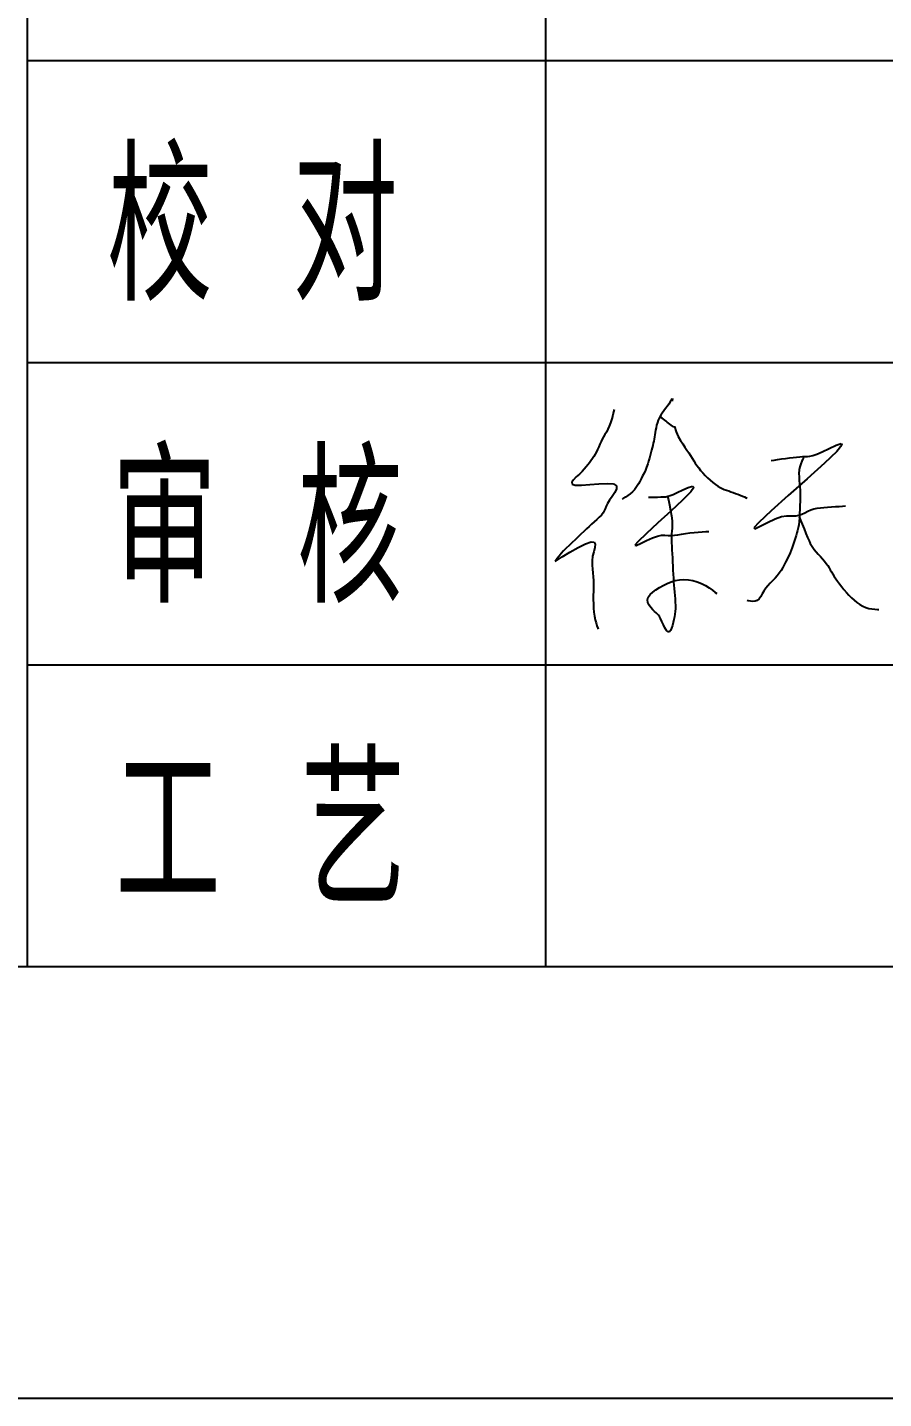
# Model space of a CAD drawing. Extents: x 1363 to 67199, y -3932 to -3338.
# Drawn here: x 1593.22 to 1613.04, y -3932.22 to -3900.45 of the extents above; entities that cross this region are included whole.
import ezdxf

# ---------------------------------------------------------------- set-up
doc = ezdxf.new("R2010")
doc.units = 0
doc.linetypes.add('DASHDOT', pattern=[18, 15, -1, 1, -1])
doc.layers.get('0').update_dxf_attribs({"linetype": 'DASHDOT'})
for name, color, linetype in [('1', 7, 'CONTINUOUS'), ('2', 4, 'CONTINUOUS'), ('3', 7, 'CONTINUOUS'), ('9', 134, 'CONTINUOUS')]:
    doc.layers.add(name, color=color, linetype=linetype)
doc.styles.get("Standard").update_dxf_attribs({"font": 'gbenor.shx', "bigfont": 'gbcbig.shx'})

# ---------------------------------------------------------------- blocks, each defined once
blk = doc.blocks.new('Cadt1')
at = {"layer": '1'}
for p, q in [((1593.217, -3922.218), (1593.217, -3789.218)), ((1605.217, -3922.218), (1605.217, -3894.218)), ((1593.217, -3901.218), (1673.217, -3901.218)), ((1773.217, -3922.218), (1388.217, -3922.218))]:
    blk.add_line(p, q, dxfattribs=at)
at = {"layer": '2'}
for p, q in [((1593.217, -3908.218), (1673.217, -3908.218)), ((1593.217, -3915.218), (1673.217, -3915.218)), ((1783.217, -3932.218), (1363.217, -3932.218))]:
    blk.add_line(p, q, dxfattribs=at)
blk = doc.blocks.new('Cadt2')
at = {"layer": '2'}
for p, q in [((1608.1, -3909.129), (1608.067, -3909.181)), ((1608.129, -3909.08), (1608.1, -3909.129)), ((1608.129, -3909.08), (1608.145, -3909.053)), ((1608.156, -3909.111), (1608.163, -3909.053)), ((1606.769, -3909.439), (1606.745, -3909.525)), ((1606.79, -3909.362), (1606.769, -3909.439)), ((1606.8, -3909.308), (1606.79, -3909.362, 1)), ((1607.881, -3909.439), (1607.85, -3909.493)), ((1607.916, -3909.387), (1607.881, -3909.439)), ((1607.954, -3909.336), (1607.916, -3909.387)), ((1607.992, -3909.286), (1607.954, -3909.336)), ((1608.031, -3909.234), (1607.992, -3909.286)), ((1608.067, -3909.181), (1608.031, -3909.234)), ((1606.655, -3909.765), (1606.622, -3909.827)), ((1606.687, -3909.693), (1606.655, -3909.765)), ((1606.717, -3909.612), (1606.687, -3909.693)), ((1606.745, -3909.525), (1606.717, -3909.612)), ((1607.772, -3909.729), (1607.761, -3909.786)), ((1607.785, -3909.67), (1607.772, -3909.729)), ((1607.803, -3909.61), (1607.785, -3909.67)), ((1607.824, -3909.551), (1607.803, -3909.61)), ((1607.85, -3909.493), (1607.824, -3909.551)), ((1607.876, -3909.486), (1607.859, -3909.477)), ((1607.914, -3909.508), (1607.876, -3909.486)), ((1607.947, -3909.531), (1607.914, -3909.508)), ((1607.976, -3909.553), (1607.947, -3909.531)), ((1608.003, -3909.577), (1607.976, -3909.553)), ((1608.029, -3909.6), (1608.003, -3909.577)), ((1608.058, -3909.623), (1608.029, -3909.6)), ((1608.088, -3909.646), (1608.058, -3909.623)), ((1608.12, -3909.668), (1608.088, -3909.646)), ((1608.151, -3909.688), (1608.12, -3909.668)), ((1608.179, -3909.706), (1608.151, -3909.688)), ((1608.198, -3909.716), (1608.179, -3909.706)), ((1608.202, -3909.698), (1608.238, -3909.823)), ((1606.499, -3910.05), (1606.472, -3910.11)), ((1606.527, -3909.993), (1606.499, -3910.05)), ((1606.557, -3909.939), (1606.527, -3909.993)), ((1606.589, -3909.884), (1606.557, -3909.939)), ((1606.622, -3909.827), (1606.589, -3909.884)), ((1607.719, -3910.04), (1607.708, -3910.089)), ((1607.728, -3909.991), (1607.719, -3910.04)), ((1607.736, -3909.942), (1607.728, -3909.991)), ((1607.744, -3909.892), (1607.736, -3909.942)), ((1607.752, -3909.84), (1607.744, -3909.892)), ((1607.761, -3909.786), (1607.752, -3909.84)), ((1608.238, -3909.823), (1608.284, -3909.929)), ((1608.284, -3909.929), (1608.336, -3910.021)), ((1608.336, -3910.021), (1608.39, -3910.102)), ((1606.332, -3910.393), (1606.299, -3910.443)), ((1606.363, -3910.341), (1606.332, -3910.393)), ((1606.393, -3910.287), (1606.363, -3910.341)), ((1606.42, -3910.229), (1606.393, -3910.287)), ((1606.446, -3910.17), (1606.42, -3910.229)), ((1606.472, -3910.11), (1606.446, -3910.17)), ((1607.634, -3910.369), (1607.618, -3910.433)), ((1607.65, -3910.307), (1607.634, -3910.369)), ((1607.665, -3910.249), (1607.65, -3910.307)), ((1607.68, -3910.194), (1607.665, -3910.249)), ((1607.695, -3910.141), (1607.68, -3910.194)), ((1607.708, -3910.089), (1607.695, -3910.141)), ((1608.39, -3910.102), (1608.442, -3910.176)), ((1608.442, -3910.176), (1608.488, -3910.244)), ((1608.488, -3910.244), (1608.531, -3910.31)), ((1608.531, -3910.31), (1608.57, -3910.372)), ((1608.57, -3910.372), (1608.607, -3910.432)), ((1611.027, -3910.406), (1611.1, -3910.399)), ((1611.1, -3910.399), (1611.165, -3910.394)), ((1611.165, -3910.394), (1611.224, -3910.393)), ((1611.224, -3910.393), (1611.276, -3910.393)), ((1611.276, -3910.393), (1611.33, -3910.389)), ((1611.33, -3910.389), (1611.399, -3910.375)), ((1611.399, -3910.375), (1611.491, -3910.343)), ((1611.491, -3910.343), (1611.618, -3910.287)), ((1611.618, -3910.287), (1611.781, -3910.206)), ((1611.956, -3910.276), (1611.669, -3910.551)), ((1611.781, -3910.206), (1611.943, -3910.129)), ((1611.943, -3910.129), (1612.057, -3910.092)), ((1612.077, -3910.129), (1611.956, -3910.276)), ((1612.057, -3910.092), (1612.077, -3910.129)), ((1606.111, -3910.687), (1606.059, -3910.742)), ((1606.155, -3910.636), (1606.111, -3910.687)), ((1606.194, -3910.587), (1606.155, -3910.636)), ((1606.23, -3910.54), (1606.194, -3910.587)), ((1606.265, -3910.492), (1606.23, -3910.54)), ((1606.299, -3910.443), (1606.265, -3910.492)), ((1607.526, -3910.708), (1607.494, -3910.778)), ((1607.554, -3910.638), (1607.526, -3910.708)), ((1607.578, -3910.568), (1607.554, -3910.638)), ((1607.599, -3910.5), (1607.578, -3910.568)), ((1607.618, -3910.433), (1607.599, -3910.5)), ((1608.607, -3910.432), (1608.643, -3910.491)), ((1608.643, -3910.491), (1608.68, -3910.547)), ((1608.68, -3910.547), (1608.718, -3910.603)), ((1608.718, -3910.603), (1608.759, -3910.659)), ((1608.759, -3910.659), (1608.804, -3910.715)), ((1608.804, -3910.715), (1608.853, -3910.772)), ((1610.441, -3910.487), (1610.506, -3910.477)), ((1610.506, -3910.477), (1610.585, -3910.465)), ((1610.585, -3910.465), (1610.674, -3910.452)), ((1610.674, -3910.452), (1610.768, -3910.439)), ((1610.768, -3910.439), (1610.86, -3910.426)), ((1610.86, -3910.426), (1610.947, -3910.415)), ((1610.947, -3910.415), (1611.027, -3910.406)), ((1611.086, -3910.706), (1611.08, -3910.786)), ((1611.101, -3910.631), (1611.086, -3910.706)), ((1611.123, -3910.562), (1611.101, -3910.631)), ((1611.148, -3910.502), (1611.123, -3910.562)), ((1611.173, -3910.451), (1611.148, -3910.502)), ((1611.196, -3910.426), (1611.173, -3910.451)), ((1611.669, -3910.551), (1611.269, -3910.913)), ((1605.861, -3910.933), (1605.822, -3910.991)), ((1605.822, -3910.991), (1605.828, -3911.036)), ((1605.828, -3911.036), (1605.898, -3911.06)), ((1605.926, -3910.868), (1605.861, -3910.933)), ((1605.997, -3910.802), (1605.926, -3910.868)), ((1606.059, -3910.742), (1605.997, -3910.802)), ((1606.239, -3911.044), (1606.45, -3911.025)), ((1606.45, -3911.025), (1606.644, -3911.017)), ((1606.644, -3911.017), (1606.787, -3911.031)), ((1606.787, -3911.031), (1606.855, -3911.075)), ((1607.367, -3911.026), (1607.337, -3911.077)), ((1607.396, -3910.971), (1607.367, -3911.026)), ((1607.428, -3910.911), (1607.396, -3910.971)), ((1607.461, -3910.846), (1607.428, -3910.911)), ((1607.494, -3910.778), (1607.461, -3910.846)), ((1608.853, -3910.772), (1608.908, -3910.831)), ((1608.908, -3910.831), (1608.966, -3910.889)), ((1608.966, -3910.889), (1609.027, -3910.945)), ((1609.027, -3910.945), (1609.087, -3910.997)), ((1609.087, -3910.997), (1609.146, -3911.042)), ((1611.269, -3910.913), (1610.832, -3911.3)), ((1611.08, -3910.786), (1611.082, -3910.868)), ((1611.082, -3910.868), (1611.088, -3910.95)), ((1611.088, -3910.95), (1611.097, -3911.028)), ((1611.097, -3911.028), (1611.104, -3911.101)), ((1605.898, -3911.06), (1606.044, -3911.059)), ((1606.044, -3911.059), (1606.239, -3911.044)), ((1606.758, -3911.321), (1606.696, -3911.408)), ((1606.819, -3911.231), (1606.758, -3911.321)), ((1606.858, -3911.145), (1606.819, -3911.231)), ((1606.855, -3911.075), (1606.858, -3911.145)), ((1607.065, -3911.336), (1607.014, -3911.369)), ((1607.12, -3911.298), (1607.065, -3911.336)), ((1607.176, -3911.256), (1607.12, -3911.298)), ((1607.227, -3911.212), (1607.176, -3911.256)), ((1607.27, -3911.168), (1607.227, -3911.212)), ((1607.306, -3911.124), (1607.27, -3911.168)), ((1607.337, -3911.077), (1607.306, -3911.124)), ((1607.596, -3911.337), (1607.657, -3911.337)), ((1607.657, -3911.337), (1607.728, -3911.335)), ((1607.728, -3911.335), (1607.805, -3911.334)), ((1607.805, -3911.334), (1607.88, -3911.332)), ((1607.88, -3911.332), (1607.946, -3911.329)), ((1607.946, -3911.329), (1607.999, -3911.325)), ((1607.999, -3911.325), (1608.047, -3911.317)), ((1608.035, -3911.317), (1608.058, -3911.402)), ((1608.047, -3911.317), (1608.099, -3911.3)), ((1608.099, -3911.3), (1608.168, -3911.271)), ((1608.168, -3911.271), (1608.263, -3911.226)), ((1608.263, -3911.226), (1608.389, -3911.166)), ((1608.575, -3911.214), (1608.385, -3911.408)), ((1608.389, -3911.166), (1608.517, -3911.111)), ((1608.517, -3911.111), (1608.614, -3911.084)), ((1608.645, -3911.11), (1608.575, -3911.214)), ((1608.614, -3911.084), (1608.645, -3911.11)), ((1609.146, -3911.042), (1609.201, -3911.079)), ((1609.201, -3911.079), (1609.253, -3911.109)), ((1609.253, -3911.109), (1609.303, -3911.134)), ((1609.303, -3911.134), (1609.353, -3911.155)), ((1609.353, -3911.155), (1609.403, -3911.174)), ((1609.403, -3911.174), (1609.454, -3911.193)), ((1609.454, -3911.193), (1609.506, -3911.211)), ((1609.506, -3911.211), (1609.558, -3911.23)), ((1609.558, -3911.23), (1609.612, -3911.25)), ((1609.612, -3911.25), (1609.665, -3911.27)), ((1609.665, -3911.27), (1609.719, -3911.291)), ((1609.719, -3911.291), (1609.77, -3911.311)), ((1609.77, -3911.311), (1609.817, -3911.331)), ((1609.817, -3911.331), (1609.858, -3911.348)), ((1609.858, -3911.348), (1609.881, -3911.358)), ((1610.832, -3911.3), (1610.434, -3911.656)), ((1611.104, -3911.101), (1611.109, -3911.167)), ((1611.11, -3911.291), (1611.108, -3911.358)), ((1611.109, -3911.167), (1611.111, -3911.229)), ((1611.111, -3911.229), (1611.11, -3911.291)), ((1606.573, -3911.654), (1606.545, -3911.703)), ((1606.596, -3911.603), (1606.573, -3911.654)), ((1606.62, -3911.547), (1606.596, -3911.603)), ((1606.651, -3911.483), (1606.62, -3911.547)), ((1606.696, -3911.408), (1606.651, -3911.483)), ((1607.014, -3911.369), (1606.984, -3911.388)), ((1608.115, -3911.662), (1607.817, -3911.934)), ((1608.058, -3911.402), (1608.082, -3911.517)), ((1608.082, -3911.517), (1608.107, -3911.643)), ((1608.107, -3911.643), (1608.129, -3911.769)), ((1608.385, -3911.408), (1608.115, -3911.662)), ((1610.434, -3911.656), (1610.149, -3911.92)), ((1611.101, -3911.618), (1611.097, -3911.717)), ((1611.104, -3911.522), (1611.101, -3911.618)), ((1611.106, -3911.434), (1611.104, -3911.522)), ((1611.108, -3911.358), (1611.106, -3911.434)), ((1611.214, -3911.696), (1611.284, -3911.661)), ((1611.284, -3911.661), (1611.355, -3911.63)), ((1611.355, -3911.63), (1611.427, -3911.607)), ((1611.427, -3911.607), (1611.5, -3911.592)), ((1611.5, -3911.592), (1611.577, -3911.581)), ((1611.577, -3911.581), (1611.658, -3911.574)), ((1611.658, -3911.574), (1611.744, -3911.569)), ((1611.744, -3911.569), (1611.834, -3911.562)), ((1611.834, -3911.562), (1611.926, -3911.555)), ((1611.926, -3911.555), (1612.013, -3911.549)), ((1612.013, -3911.549), (1612.09, -3911.543)), ((1612.09, -3911.543), (1612.155, -3911.538)), ((1606.281, -3911.959), (1606.22, -3912.015)), ((1606.343, -3911.905), (1606.281, -3911.959)), ((1606.402, -3911.852), (1606.343, -3911.905)), ((1606.458, -3911.802), (1606.402, -3911.852)), ((1606.506, -3911.752), (1606.458, -3911.802)), ((1606.545, -3911.703), (1606.506, -3911.752)), ((1607.817, -3911.934), (1607.546, -3912.182)), ((1608.129, -3911.769), (1608.143, -3911.884)), ((1608.143, -3911.884), (1608.149, -3911.979)), ((1608.149, -3911.979), (1608.147, -3912.058)), ((1610.149, -3911.92), (1610.033, -3912.049)), ((1610.182, -3912.012), (1610.355, -3911.922)), ((1610.355, -3911.922), (1610.532, -3911.836)), ((1610.532, -3911.836), (1610.677, -3911.786)), ((1610.677, -3911.786), (1610.789, -3911.766)), ((1610.789, -3911.766), (1610.876, -3911.765)), ((1610.876, -3911.765), (1610.948, -3911.771)), ((1610.948, -3911.771), (1611.013, -3911.772)), ((1611.013, -3911.772), (1611.078, -3911.757)), ((1611.075, -3911.978), (1611.063, -3912.044)), ((1611.085, -3911.901), (1611.075, -3911.978)), ((1611.078, -3911.757), (1611.145, -3911.73)), ((1611.084, -3911.793), (1611.113, -3911.866)), ((1611.092, -3911.813), (1611.085, -3911.901)), ((1611.097, -3911.717), (1611.092, -3911.813)), ((1611.113, -3911.866), (1611.154, -3911.964)), ((1611.145, -3911.73), (1611.214, -3911.696)), ((1611.154, -3911.964), (1611.198, -3912.07)), ((1605.968, -3912.258), (1605.899, -3912.322)), ((1606.034, -3912.195), (1605.968, -3912.258)), ((1606.098, -3912.133), (1606.034, -3912.195)), ((1606.16, -3912.073), (1606.098, -3912.133)), ((1606.22, -3912.015), (1606.16, -3912.073)), ((1607.546, -3912.182), (1607.355, -3912.364)), ((1607.548, -3912.343), (1607.687, -3912.277)), ((1607.687, -3912.277), (1607.804, -3912.237)), ((1607.804, -3912.237), (1607.899, -3912.219)), ((1607.899, -3912.219), (1607.979, -3912.217)), ((1607.979, -3912.217), (1608.051, -3912.221)), ((1608.051, -3912.221), (1608.122, -3912.225)), ((1608.122, -3912.225), (1608.197, -3912.22)), ((1608.127, -3912.253), (1608.126, -3912.321)), ((1608.133, -3912.189), (1608.127, -3912.253)), ((1608.14, -3912.126), (1608.133, -3912.189)), ((1608.147, -3912.058), (1608.14, -3912.126)), ((1608.197, -3912.22), (1608.278, -3912.21)), ((1608.278, -3912.21), (1608.364, -3912.195)), ((1608.364, -3912.195), (1608.455, -3912.179)), ((1608.455, -3912.179), (1608.551, -3912.164)), ((1608.551, -3912.164), (1608.651, -3912.152)), ((1608.651, -3912.152), (1608.75, -3912.144)), ((1608.75, -3912.144), (1608.843, -3912.139)), ((1608.843, -3912.139), (1608.925, -3912.135)), ((1608.925, -3912.135), (1608.993, -3912.133)), ((1610.033, -3912.049), (1610.059, -3912.067)), ((1610.059, -3912.067), (1610.182, -3912.012)), ((1610.993, -3912.291), (1610.972, -3912.36)), ((1611.013, -3912.225), (1610.993, -3912.291)), ((1611.031, -3912.164), (1611.013, -3912.225)), ((1611.048, -3912.105), (1611.031, -3912.164)), ((1611.063, -3912.044), (1611.048, -3912.105)), ((1611.198, -3912.07), (1611.242, -3912.175)), ((1611.242, -3912.175), (1611.282, -3912.269)), ((1611.282, -3912.269), (1611.315, -3912.345)), ((1605.63, -3912.582), (1605.575, -3912.644)), ((1605.596, -3912.715), (1605.779, -3912.607)), ((1605.693, -3912.518), (1605.63, -3912.582)), ((1605.76, -3912.453), (1605.693, -3912.518)), ((1605.829, -3912.387), (1605.76, -3912.453)), ((1605.779, -3912.607), (1605.968, -3912.502)), ((1605.899, -3912.322), (1605.829, -3912.387)), ((1605.968, -3912.502), (1606.139, -3912.417)), ((1606.139, -3912.417), (1606.269, -3912.371)), ((1606.269, -3912.371), (1606.341, -3912.375)), ((1606.329, -3912.6), (1606.304, -3912.706)), ((1606.355, -3912.502), (1606.329, -3912.6)), ((1606.341, -3912.375), (1606.364, -3912.423)), ((1606.364, -3912.423), (1606.355, -3912.502)), ((1607.355, -3912.364), (1607.283, -3912.451)), ((1607.283, -3912.451), (1607.313, -3912.457)), ((1607.313, -3912.457), (1607.412, -3912.412)), ((1607.412, -3912.412), (1607.548, -3912.343)), ((1608.126, -3912.321), (1608.129, -3912.394)), ((1608.129, -3912.394), (1608.134, -3912.473)), ((1608.134, -3912.473), (1608.14, -3912.557)), ((1608.14, -3912.557), (1608.146, -3912.647)), ((1610.902, -3912.565), (1610.878, -3912.625)), ((1610.926, -3912.5), (1610.902, -3912.565)), ((1610.949, -3912.431), (1610.926, -3912.5)), ((1610.972, -3912.36), (1610.949, -3912.431)), ((1611.315, -3912.345), (1611.344, -3912.406)), ((1611.344, -3912.406), (1611.371, -3912.457)), ((1611.371, -3912.457), (1611.4, -3912.503)), ((1611.4, -3912.503), (1611.435, -3912.55)), ((1611.435, -3912.55), (1611.478, -3912.6)), ((1611.478, -3912.6), (1611.526, -3912.655)), ((1605.434, -3912.827), (1605.596, -3912.715)), ((1605.452, -3912.801), (1605.434, -3912.827)), ((1605.485, -3912.756), (1605.452, -3912.801)), ((1605.526, -3912.703), (1605.485, -3912.756)), ((1605.575, -3912.644), (1605.526, -3912.703)), ((1606.304, -3912.706), (1606.292, -3912.809)), ((1606.292, -3912.809), (1606.292, -3912.908)), ((1606.292, -3912.908), (1606.299, -3913.002)), ((1608.146, -3912.647), (1608.151, -3912.74)), ((1608.151, -3912.74), (1608.155, -3912.837)), ((1608.155, -3912.837), (1608.159, -3912.934)), ((1608.159, -3912.934), (1608.163, -3913.03)), ((1610.74, -3912.906), (1610.706, -3912.969)), ((1610.771, -3912.846), (1610.74, -3912.906)), ((1610.8, -3912.789), (1610.771, -3912.846)), ((1610.827, -3912.735), (1610.8, -3912.789)), ((1610.853, -3912.681), (1610.827, -3912.735)), ((1610.878, -3912.625), (1610.853, -3912.681)), ((1611.526, -3912.655), (1611.577, -3912.711)), ((1611.577, -3912.711), (1611.627, -3912.767)), ((1611.627, -3912.767), (1611.673, -3912.821)), ((1611.673, -3912.821), (1611.713, -3912.873)), ((1611.713, -3912.873), (1611.747, -3912.922)), ((1611.747, -3912.922), (1611.777, -3912.97)), ((1606.299, -3913.002), (1606.31, -3913.093)), ((1606.31, -3913.093), (1606.319, -3913.181)), ((1606.319, -3913.181), (1606.324, -3913.265)), ((1608.163, -3913.03), (1608.168, -3913.122)), ((1608.168, -3913.122), (1608.173, -3913.21)), ((1608.173, -3913.21), (1608.179, -3913.294)), ((1608.216, -3913.268), (1608.316, -3913.25)), ((1608.316, -3913.25), (1608.418, -3913.244)), ((1608.418, -3913.244), (1608.521, -3913.251)), ((1608.521, -3913.251), (1608.624, -3913.269)), ((1610.527, -3913.216), (1610.471, -3913.273)), ((1610.579, -3913.158), (1610.527, -3913.216)), ((1610.626, -3913.097), (1610.579, -3913.158)), ((1610.668, -3913.033), (1610.626, -3913.097)), ((1610.706, -3912.969), (1610.668, -3913.033)), ((1611.777, -3912.97), (1611.806, -3913.017)), ((1611.806, -3913.017), (1611.835, -3913.067)), ((1611.835, -3913.067), (1611.866, -3913.118)), ((1611.866, -3913.118), (1611.9, -3913.171)), ((1611.9, -3913.171), (1611.937, -3913.227)), ((1611.937, -3913.227), (1611.977, -3913.286)), ((1606.321, -3913.519), (1606.318, -3913.609)), ((1606.323, -3913.432), (1606.321, -3913.519)), ((1606.325, -3913.349), (1606.323, -3913.432)), ((1606.324, -3913.265), (1606.325, -3913.349)), ((1607.633, -3913.591), (1607.694, -3913.535)), ((1607.694, -3913.535), (1607.768, -3913.48)), ((1607.768, -3913.48), (1607.85, -3913.429)), ((1607.85, -3913.429), (1607.936, -3913.38)), ((1607.936, -3913.38), (1608.027, -3913.335)), ((1608.027, -3913.335), (1608.12, -3913.298)), ((1608.12, -3913.298), (1608.216, -3913.268)), ((1608.179, -3913.294), (1608.186, -3913.375)), ((1608.186, -3913.375), (1608.193, -3913.455)), ((1608.193, -3913.455), (1608.201, -3913.534)), ((1608.201, -3913.534), (1608.208, -3913.614)), ((1608.624, -3913.269), (1608.726, -3913.298)), ((1608.726, -3913.298), (1608.824, -3913.338)), ((1608.824, -3913.338), (1608.916, -3913.386)), ((1608.916, -3913.386), (1609.002, -3913.439)), ((1609.002, -3913.439), (1609.078, -3913.493)), ((1609.078, -3913.493), (1609.141, -3913.542)), ((1609.141, -3913.542), (1609.177, -3913.571)), ((1610.27, -3913.513), (1610.232, -3913.578)), ((1610.312, -3913.448), (1610.27, -3913.513)), ((1610.361, -3913.387), (1610.312, -3913.448)), ((1610.415, -3913.329), (1610.361, -3913.387)), ((1610.471, -3913.273), (1610.415, -3913.329)), ((1611.977, -3913.286), (1612.021, -3913.347)), ((1612.021, -3913.347), (1612.07, -3913.41)), ((1612.07, -3913.41), (1612.123, -3913.475)), ((1612.123, -3913.475), (1612.179, -3913.541)), ((1612.179, -3913.541), (1612.237, -3913.605)), ((1606.318, -3913.609), (1606.318, -3913.705)), ((1606.318, -3913.705), (1606.32, -3913.804)), ((1606.32, -3913.804), (1606.325, -3913.904)), ((1607.573, -3913.711), (1607.592, -3913.65)), ((1607.58, -3913.773), (1607.573, -3913.711)), ((1607.609, -3913.835), (1607.58, -3913.773)), ((1607.592, -3913.65), (1607.633, -3913.591)), ((1607.65, -3913.894), (1607.609, -3913.835)), ((1607.696, -3913.945), (1607.65, -3913.894)), ((1608.208, -3913.614), (1608.214, -3913.694)), ((1608.214, -3913.694), (1608.218, -3913.772)), ((1608.218, -3913.772), (1608.221, -3913.847)), ((1608.221, -3913.847), (1608.22, -3913.919)), ((1609.908, -3913.738), (1609.88, -3913.731)), ((1609.957, -3913.748), (1609.908, -3913.738)), ((1610.01, -3913.753), (1609.957, -3913.748)), ((1610.064, -3913.747), (1610.01, -3913.753)), ((1610.114, -3913.728), (1610.064, -3913.747)), ((1610.157, -3913.69), (1610.114, -3913.728)), ((1610.195, -3913.639), (1610.157, -3913.69)), ((1610.232, -3913.578), (1610.195, -3913.639)), ((1612.237, -3913.605), (1612.298, -3913.666)), ((1612.298, -3913.666), (1612.36, -3913.725)), ((1612.36, -3913.725), (1612.423, -3913.778)), ((1612.423, -3913.778), (1612.489, -3913.824)), ((1612.489, -3913.824), (1612.557, -3913.864)), ((1612.557, -3913.864), (1612.627, -3913.894)), ((1612.627, -3913.894), (1612.699, -3913.914)), ((1606.325, -3913.904), (1606.333, -3914.001)), ((1606.333, -3914.001), (1606.346, -3914.092)), ((1606.346, -3914.092), (1606.363, -3914.176)), ((1606.363, -3914.176), (1606.382, -3914.251)), ((1607.739, -3913.987), (1607.696, -3913.945)), ((1607.774, -3914.018), (1607.739, -3913.987)), ((1607.802, -3914.043), (1607.774, -3914.018)), ((1607.826, -3914.069), (1607.802, -3914.043)), ((1607.849, -3914.103), (1607.826, -3914.069)), ((1607.875, -3914.151), (1607.849, -3914.103)), ((1607.907, -3914.217), (1607.875, -3914.151)), ((1608.185, -3914.173), (1608.17, -3914.238)), ((1608.198, -3914.11), (1608.185, -3914.173)), ((1608.209, -3914.048), (1608.198, -3914.11)), ((1608.216, -3913.985), (1608.209, -3914.048)), ((1608.22, -3913.919), (1608.216, -3913.985)), ((1612.699, -3913.914), (1612.771, -3913.927)), ((1612.771, -3913.927), (1612.838, -3913.933)), ((1612.838, -3913.933), (1612.896, -3913.935)), ((1612.896, -3913.935), (1612.93, -3913.935)), ((1606.382, -3914.251), (1606.403, -3914.315)), ((1606.403, -3914.315), (1606.422, -3914.368)), ((1606.422, -3914.368), (1606.433, -3914.397)), ((1607.942, -3914.292), (1607.907, -3914.217)), ((1607.979, -3914.365), (1607.942, -3914.292)), ((1608.017, -3914.423), (1607.979, -3914.365)), ((1608.051, -3914.456), (1608.017, -3914.423)), ((1608.082, -3914.454), (1608.051, -3914.456)), ((1608.109, -3914.422), (1608.082, -3914.454)), ((1608.132, -3914.37), (1608.109, -3914.422)), ((1608.152, -3914.306), (1608.132, -3914.37)), ((1608.17, -3914.238), (1608.152, -3914.306))]:
    blk.add_line(p, q, dxfattribs=at)

msp = doc.modelspace()

# ---------------------------------------------------------------- block references
for name in ['Cadt1', 'Cadt2']:
    msp.add_blockref(name, (0, 0))

# ---------------------------------------------------------------- texts
at = {"layer": '3', "char_height": 3.4, "width": 65536, "attachment_point": 7}
for s, insert in [('审 核', (1595.166, -3913.79)), ('工 艺', (1595.248, -3920.79))]:
    msp.add_mtext(s, dxfattribs=dict(at, insert=insert))
at = {"layer": '9', "insert": (1595.058, -3906.79), "char_height": 3.4, "width": 65536, "attachment_point": 7}
msp.add_mtext('校 对', dxfattribs=at)

doc.saveas('drawing.dxf')
